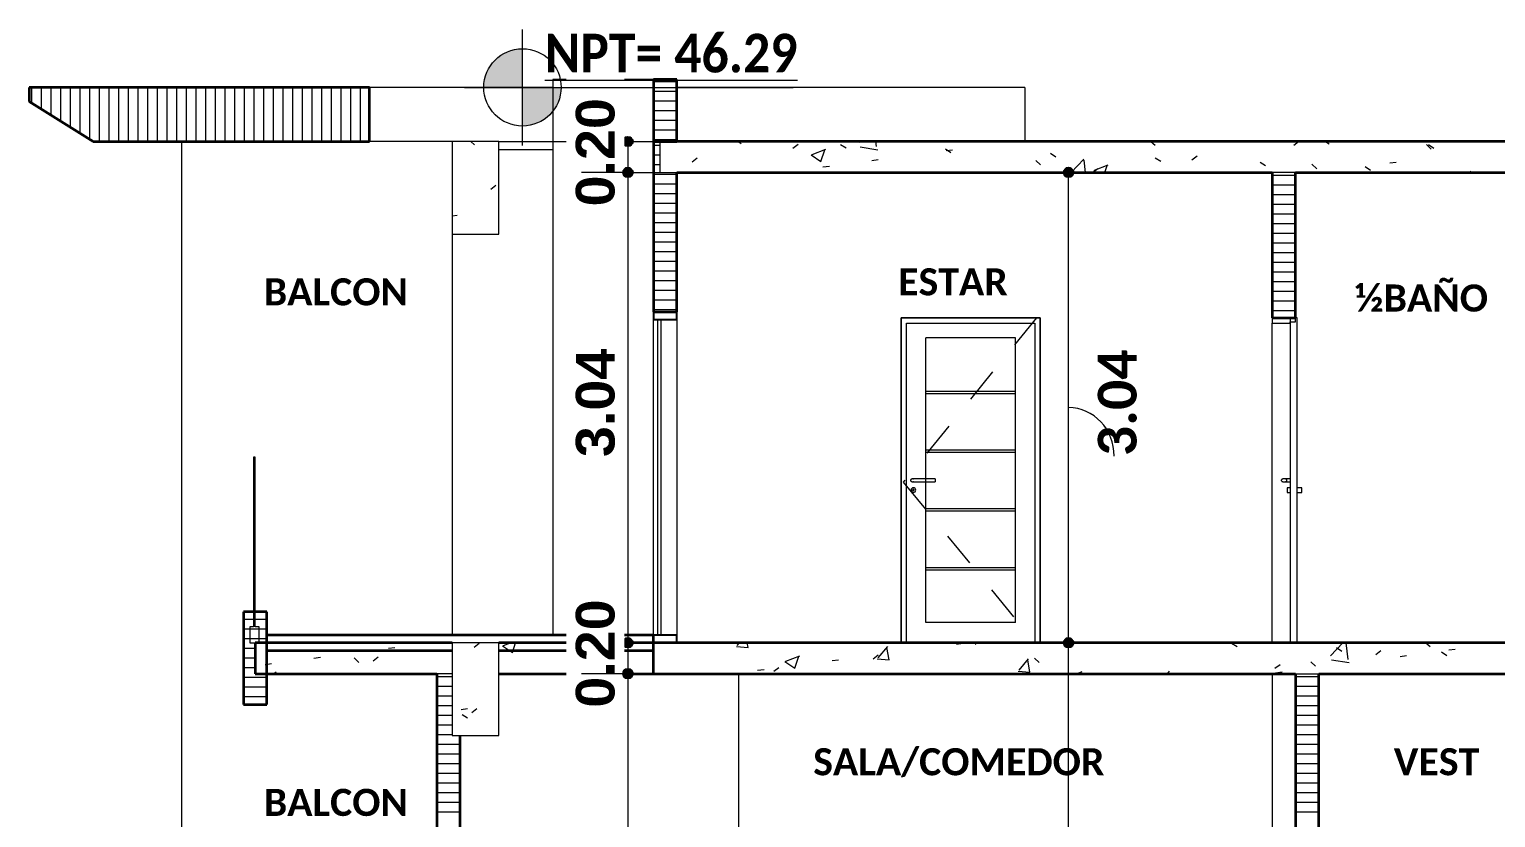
# Model space of a CAD drawing. Header units: metres. Extents: x -144 to 1000, y -717 to 29.
# Drawn here: x 219.48 to 228.96, y -614.8 to -609.7 of the extents above; entities that cross this region are included whole.
import ezdxf

# ---------------------------------------------------------------- set-up
doc = ezdxf.new("R2010")
doc.units = ezdxf.units.M
doc.linetypes.add('Trazo', pattern=[0.45, 0.225, -0.225])
doc.layers.get('0').update_dxf_attribs({"color": 1})
for name, color, linetype, lineweight in [('A-ANNO-DIMS', 1, 'Continuous', 9), ('A-DETL-GENF', 1, 'Continuous', 9), ('A-DETL-THIN', 1, 'Continuous', 9), ('A-DOOR', 1, 'Continuous', 9), ('A-DOOR-FRAM', 1, 'Continuous', 9), ('A-DOOR-HDLN', 1, 'Trazo', 20), ('A-FLOR', 2, 'Continuous', 9), ('A-FLOR-HRAL', 1, 'Continuous', 9), ('A-FLOR-MCUT', 7, 'Continuous', 9), ('A-FLOR-PATT', 8, 'Continuous', 50), ('A-GLAZ-CURT', 1, 'Continuous', 9), ('A-GLAZ-CWMG', 1, 'Continuous', 9), ('A-WALL', 4, 'Continuous', 9), ('G-ANNO-DIMS', 1, 'Continuous', 9), ('G-ANNO-TEXT', 2, 'Continuous', 9), ('I-FURN', 2, 'Continuous', 9), ('S-COLS', 7, 'Continuous', 9)]:
    doc.layers.add(name, color=color, linetype=linetype, lineweight=lineweight)
doc.layers.add('A-WALL-PATT', color=7, linetype='Continuous', lineweight=35, true_color=0x9c9c9c)
doc.styles.add('Arial Black_B', font='ariblk.ttf', dxfattribs={"width": 0.9, "height": 0.1875})
doc.styles.add('Calibri_B', font='calibrib.ttf', dxfattribs={"height": 0.165})
doc.styles.add('Calibri_B_1', font='calibrib.ttf', dxfattribs={"height": 0.135})

# ---------------------------------------------------------------- blocks, each defined once
blk = doc.blocks.new('ololo')
at = {"layer": 'A-ANNO-DIMS', "lineweight": 25, "true_color": 0x008000}
h = blk.add_hatch(color=96, dxfattribs=at)
edge = h.paths.add_edge_path()
edge.add_arc((223.3459, -610.4254), 0.0312, 0, 360)
h = blk.add_hatch(color=96, dxfattribs=at)
edge = h.paths.add_edge_path()
edge.add_arc((223.3459, -610.6254), 0.0312, 0, 360)
at = {"layer": 'A-ANNO-DIMS', "lineweight": 25}
h = blk.add_hatch(color=256, dxfattribs=at)
edge = h.paths.add_edge_path()
edge.add_arc((226.1945, -610.6254), 0.0313, 0, 360)
at = {"layer": 'A-ANNO-DIMS', "lineweight": 25, "true_color": 0x008000}
h = blk.add_hatch(color=96, dxfattribs=at)
edge = h.paths.add_edge_path()
edge.add_arc((223.3459, -613.6654), 0.0312, 0, 360)
h = blk.add_hatch(color=96, dxfattribs=at)
edge = h.paths.add_edge_path()
edge.add_arc((223.3459, -613.6654), 0.0312, 0, 360)
at = {"layer": 'A-ANNO-DIMS', "lineweight": 25}
h = blk.add_hatch(color=256, dxfattribs=at)
edge = h.paths.add_edge_path()
edge.add_arc((226.1945, -613.6654), 0.0313, 0, 360)
h = blk.add_hatch(color=256, dxfattribs=at)
edge = h.paths.add_edge_path()
edge.add_arc((226.1945, -613.6654), 0.0313, 0, 360)
at = {"layer": 'A-ANNO-DIMS', "lineweight": 25, "true_color": 0x008000}
h = blk.add_hatch(color=96, dxfattribs=at)
edge = h.paths.add_edge_path()
edge.add_arc((223.3459, -613.8654), 0.0312, 0, 360)
at = {"layer": 'A-FLOR-HRAL', "true_color": 0x808080}
h = blk.add_hatch(dxfattribs=at)
h.set_pattern_fill('FP_6', color=8, style=0, pattern_type=2)
h.set_pattern_definition([(45, (230.7434, -649.9904), (-0.561266, 0.561266), []), (45, (230.9414, -649.9904), (0, 1.122532), []), (45, (230.5444, -649.9904), (0, 1.122532), [])])
h.paths.add_polyline_path([(220.9256, -613.4654), (220.9376, -613.4654), (220.9366, -612.4654), (220.9256, -612.4654)])
at = {"layer": 'A-WALL-PATT', "lineweight": 5, "true_color": 0x727272}
h = blk.add_hatch(dxfattribs=at)
h.set_pattern_fill('FP_92', color=8, style=0, pattern_type=2)
h.set_pattern_definition([(90, (230.74341, -649.99038), (-0.0625, 4e-18), [])])
h.paths.add_polyline_path([(221.6768, -610.4254), (221.6768, -610.0754), (219.4768, -610.0754), (219.4768, -610.1677), (219.8891, -610.4254), (220.4616, -610.4254)])
at = {"layer": 'G-ANNO-DIMS'}
h = blk.add_hatch(color=256, dxfattribs=at)
edge = h.paths.add_edge_path()
edge.add_line((222.6643, -610.0754), (222.4143, -610.0754))
edge.add_arc((222.6643, -610.0754), 0.25, 90, 180, ccw=False)
edge.add_line((222.6643, -609.8254), (222.6643, -610.0754))
at = {"layer": 'A-ANNO-DIMS', "color": 96, "true_color": 0x008000}
for p, q in [((223.3459, -610.4254), (223.0459, -610.4254)), ((223.3459, -610.4254), (223.3459, -610.6254)), ((223.3459, -610.4254), (223.6459, -610.4254)), ((223.3459, -610.6254), (223.0459, -610.6254)), ((223.3459, -610.6254), (223.6459, -610.6254)), ((223.3459, -613.6654), (223.0459, -613.6654)), ((223.3459, -613.6654), (223.0459, -613.6654)), ((223.3459, -613.6654), (223.6459, -613.6654)), ((223.3459, -613.6654), (223.3459, -613.8654)), ((223.3459, -613.6654), (223.6459, -613.6654)), ((223.3459, -613.8654), (223.0459, -613.8654)), ((223.3459, -613.8654), (223.6459, -613.8654))]:
    blk.add_line(p, q, dxfattribs=at)
at = {"layer": 'A-ANNO-DIMS'}
for p, q in [((226.1945, -610.6254), (225.8945, -610.6254)), ((226.1945, -613.6654), (226.1945, -610.6254)), ((226.1945, -610.6254), (226.4945, -610.6254)), ((226.1945, -613.6654), (225.8945, -613.6654)), ((226.1945, -613.6654), (225.8945, -613.6654)), ((226.1945, -616.9054), (226.1945, -613.6654)), ((226.1945, -613.6654), (226.4945, -613.6654)), ((226.1945, -613.6654), (226.4945, -613.6654))]:
    blk.add_line(p, q, dxfattribs=at)
at = {"layer": 'A-ANNO-DIMS', "color": 96, "lineweight": 25, "true_color": 0x008000}
for centre in [(223.3459, -610.4254), (223.3459, -610.6254), (223.3459, -613.6654), (223.3459, -613.6654), (223.3459, -613.8654)]:
    blk.add_circle(centre, 0.0312, dxfattribs=at)
at = {"layer": 'A-ANNO-DIMS', "lineweight": 25}
for centre in [(226.1945, -610.6254), (226.1945, -613.6654), (226.1945, -613.6654)]:
    blk.add_circle(centre, 0.0313, dxfattribs=at)
at = {"layer": 'A-ANNO-DIMS'}
blk.add_ellipse((226.1945, -612.459), major_axis=(0, 0.3136), ratio=0.940272, start_param=4.712389, end_param=6.283185, dxfattribs=at)
at = {"layer": 'A-DETL-GENF'}
for p, q in [((222.3306, -610.4254), (222.3551, -610.4479)), ((222.4599, -610.7337), (222.4932, -610.7081)), ((222.2104, -610.9049), (222.2429, -610.9006)), ((222.3519, -613.6931), (222.3851, -613.6676)), ((222.2685, -614.0957), (222.3101, -614.0902)), ((222.2747, -614.128), (222.31, -614.1505)), ((222.3364, -614.1159), (222.3697, -614.0903))]:
    blk.add_line(p, q, dxfattribs=at)
at = {"layer": 'A-DETL-THIN'}
for p, q in [((222.5126, -610.4254), (222.2104, -610.4254)), ((222.2104, -610.4254), (222.2104, -611.0254)), ((222.5126, -611.0254), (222.5126, -610.4254)), ((222.2104, -611.0254), (222.5126, -611.0254)), ((222.5126, -613.6654), (222.2104, -613.6654)), ((222.2104, -613.6654), (222.2104, -614.2654)), ((222.5126, -614.2654), (222.5126, -613.6654)), ((222.2104, -614.2654), (222.5126, -614.2654))]:
    blk.add_line(p, q, dxfattribs=at)
at = {"layer": 'A-DOOR', "lineweight": 15}
for p, q in [((227.6717, -611.5654), (227.6267, -611.5654)), ((227.6267, -611.5654), (227.6267, -613.6654)), ((227.6717, -613.6654), (227.6717, -611.5654)), ((227.6267, -613.6654), (227.6717, -613.6654))]:
    blk.add_line(p, q, dxfattribs=at)
at = {"layer": 'A-DOOR'}
for p, q in [((225.8516, -611.6954), (225.2716, -611.6954)), ((225.2716, -613.5354), (225.2716, -611.6954)), ((225.8516, -613.5354), (225.8516, -611.6954)), ((225.8516, -612.0404), (225.2716, -612.0404)), ((225.8516, -612.0554), (225.2716, -612.0554)), ((225.8516, -612.4204), (225.2716, -612.4204)), ((225.8516, -612.4354), (225.2716, -612.4354)), ((225.1899, -612.6054), (225.1933, -612.6054)), ((225.1933, -612.6253), (225.1899, -612.6253)), ((225.3316, -612.6054), (225.1916, -612.6054)), ((225.1916, -612.6254), (225.3316, -612.6254)), ((227.6267, -612.6054), (227.5899, -612.6054)), ((227.5899, -612.6254), (227.6267, -612.6254)), ((227.6267, -612.6633), (227.6082, -612.6633)), ((227.6082, -612.6633), (227.6082, -612.6933)), ((227.6082, -612.6933), (227.6267, -612.6933)), ((227.7022, -612.6633), (227.6717, -612.6633)), ((227.6717, -612.6933), (227.7022, -612.6933)), ((227.7022, -612.6933), (227.7022, -612.6633)), ((225.8516, -612.8004), (225.2716, -612.8004)), ((225.8516, -612.8154), (225.2716, -612.8154)), ((225.8516, -613.1804), (225.2716, -613.1804)), ((225.8516, -613.1954), (225.2716, -613.1954)), ((225.8516, -613.5354), (225.2716, -613.5354))]:
    blk.add_line(p, q, dxfattribs=at)
at = {"layer": 'A-DOOR', "flags": 128}
for points in [[(225.3316, -612.6054), (225.3316, -612.6058), (225.3316, -612.6064), (225.3316, -612.6074), (225.3316, -612.6086), (225.3316, -612.6101), (225.3316, -612.6118), (225.3316, -612.6135), (225.3316, -612.6154)], [(225.3316, -612.6154), (225.3316, -612.6172), (225.3316, -612.619), (225.3316, -612.6206), (225.3316, -612.6221), (225.3316, -612.6234), (225.3316, -612.6243), (225.3316, -612.625), (225.3316, -612.6253)], [(227.6067, -612.6154), (227.6064, -612.6135), (227.6054, -612.6118), (227.6039, -612.6101), (227.6019, -612.6086), (227.5993, -612.6074), (227.5964, -612.6064), (227.5932, -612.6058), (227.5899, -612.6054), (227.5865, -612.6054), (227.5831, -612.6058), (227.5799, -612.6064), (227.577, -612.6074), (227.5745, -612.6086), (227.5725, -612.6101), (227.5709, -612.6118), (227.57, -612.6135), (227.5697, -612.6154)], [(227.5697, -612.6154), (227.57, -612.6172), (227.5709, -612.619), (227.5725, -612.6206), (227.5745, -612.6221), (227.577, -612.6234), (227.5799, -612.6243), (227.5831, -612.625), (227.5865, -612.6253), (227.5899, -612.6253), (227.5932, -612.625), (227.5964, -612.6243), (227.5993, -612.6234), (227.6019, -612.6221), (227.6039, -612.6206), (227.6054, -612.619), (227.6064, -612.6172), (227.6067, -612.6154)]]:
    blk.add_lwpolyline(points, dxfattribs=at)
at = {"layer": 'A-DOOR'}
for radius, start, end in [(0.015, 90, 270), (0.005, 90, 270), (0.015, 270, 90), (0.005, 270, 90)]:
    blk.add_arc((225.1916, -612.6783), radius, start, end, dxfattribs=at)
for points in [[(225.1933, -612.6054), (225.1921, -612.6054), (225.1899, -612.6054), (225.1865, -612.6057), (225.1833, -612.6064), (225.1804, -612.6074), (225.1778, -612.6086), (225.1757, -612.6101), (225.1742, -612.6117), (225.1733, -612.6135), (225.1731, -612.6148), (225.1731, -612.6154)], [(225.1731, -612.6154), (225.1731, -612.616), (225.1733, -612.6172), (225.1742, -612.619), (225.1757, -612.6207), (225.1778, -612.6222), (225.1804, -612.6234), (225.1833, -612.6244), (225.1865, -612.6251), (225.1899, -612.6254), (225.1921, -612.6254), (225.1933, -612.6253)], [(227.5709, -612.6118), (227.5705, -612.6123), (227.5699, -612.6135), (227.5697, -612.6148), (227.5697, -612.6154)], [(227.5697, -612.6154), (227.5697, -612.616), (227.5699, -612.6172), (227.5705, -612.6184), (227.5709, -612.619)], [(227.5899, -612.6054), (227.5888, -612.6054), (227.5876, -612.6054), (227.5865, -612.6054)], [(227.5865, -612.6253), (227.5876, -612.6254), (227.5888, -612.6254), (227.5899, -612.6253)], [(227.6067, -612.6154), (227.6067, -612.6148), (227.6065, -612.6135), (227.6058, -612.6123), (227.6054, -612.6118)], [(227.6054, -612.619), (227.6058, -612.6184), (227.6065, -612.6172), (227.6067, -612.616), (227.6067, -612.6154)]]:
    blk.add_open_spline(points, degree=3, dxfattribs=at)
at = {"layer": 'A-DOOR-FRAM'}
for p, q in [((226.0116, -611.5654), (225.1116, -611.5654)), ((225.1116, -611.5654), (225.1116, -613.6654)), ((226.0116, -613.6654), (226.0116, -611.5654)), ((225.1466, -613.6654), (225.1466, -611.6004)), ((225.1466, -611.6004), (225.9766, -611.6004)), ((225.9766, -611.6004), (225.9766, -613.6654)), ((227.5117, -613.6654), (227.5117, -611.6004))]:
    blk.add_line(p, q, dxfattribs=at)
at = {"layer": 'A-DOOR-FRAM', "lineweight": 15}
for p, q in [((227.5117, -611.5654), (227.5117, -611.6004)), ((227.6617, -611.5654), (227.5117, -611.5654)), ((227.6617, -611.5904), (227.6617, -611.5654)), ((227.5117, -611.6004), (227.6267, -611.6004)), ((227.6267, -611.6004), (227.6267, -611.5904)), ((227.6267, -611.5904), (227.6617, -611.5904))]:
    blk.add_line(p, q, dxfattribs=at)
at = {"layer": 'A-DOOR-HDLN'}
for p, q in [((225.9866, -611.5654), (225.1266, -612.6274)), ((225.1266, -612.6274), (225.9766, -613.6654))]:
    blk.add_line(p, q, dxfattribs=at)
at = {"layer": 'A-FLOR', "lineweight": 35}
for p, q in [((229.8104, -610.4254), (223.6616, -610.4254)), ((223.6616, -610.6254), (227.5117, -610.6254)), ((227.6617, -610.6254), (229.2616, -610.6254)), ((222.2104, -613.6654), (220.9366, -613.6654)), ((220.9366, -613.6654), (220.9366, -613.8654)), ((223.5116, -613.6154), (221.0116, -613.6154)), ((229.8104, -613.6654), (222.5126, -613.6654)), ((223.5116, -613.8654), (223.5116, -613.6154)), ((221.0116, -613.7154), (222.2104, -613.7154)), ((222.5126, -613.7154), (223.5116, -613.7154)), ((220.9366, -613.8654), (222.1115, -613.8654)), ((222.5126, -613.8654), (227.6617, -613.8654)), ((227.8117, -613.8654), (229.3115, -613.8654))]:
    blk.add_line(p, q, dxfattribs=at)
at = {"layer": 'A-FLOR-HRAL'}
for p, q in [((220.9256, -612.4654), (220.9256, -613.5634)), ((220.9376, -612.4654), (220.9256, -612.4654)), ((220.9376, -613.5634), (220.9376, -612.4654)), ((220.9256, -613.5634), (220.9016, -613.5634)), ((220.9016, -613.5634), (220.9016, -613.6654)), ((220.9616, -613.5634), (220.9376, -613.5634)), ((220.9616, -613.6654), (220.9616, -613.5634)), ((220.9016, -613.6654), (220.9616, -613.6654))]:
    blk.add_line(p, q, dxfattribs=at)
at = {"layer": 'A-FLOR-MCUT'}
for p, q in [((223.5516, -610.4254), (223.5516, -610.6254)), ((223.5516, -610.6254), (223.6616, -610.6254)), ((227.6617, -613.8654), (227.8117, -613.8654))]:
    blk.add_line(p, q, dxfattribs=at)
at = {"layer": 'A-FLOR-PATT', "color": 8, "lineweight": 5, "true_color": 0x828282}
for p, q in [((224.0587, -610.4254), (224.0789, -610.4382)), ((224.4131, -610.4677), (224.4464, -610.4422)), ((224.7215, -610.4444), (224.7568, -610.4669)), ((224.8398, -610.4321), (224.8462, -610.4254)), ((224.9536, -610.4572), (224.9499, -610.4254)), ((226.7275, -610.4254), (226.7538, -610.4494)), ((227.6519, -610.4481), (227.6815, -610.4254)), ((227.8567, -610.4254), (227.8788, -610.4395)), ((228.5085, -610.4457), (228.5394, -610.474)), ((228.5214, -610.4456), (228.5568, -610.4681)), ((223.7609, -610.5573), (223.7941, -610.5318)), ((224.5303, -610.5124), (224.5934, -610.555)), ((224.5374, -610.5098), (224.6263, -610.4756)), ((224.5936, -610.5553), (224.6193, -610.4785)), ((224.8486, -610.4609), (224.9615, -610.4784)), ((224.9223, -610.5479), (224.9638, -610.5424)), ((225.3994, -610.473), (225.4348, -610.4955)), ((225.4033, -610.4845), (225.4448, -610.4791)), ((226.0774, -610.5016), (226.1127, -610.5242)), ((226.212, -610.6254), (226.2944, -610.5395)), ((226.7554, -610.5303), (226.7907, -610.5528)), ((226.9923, -610.5432), (227.0256, -610.5177)), ((224.6072, -610.5894), (224.6488, -610.5839)), ((225.9822, -610.5482), (226.0131, -610.5766)), ((226.3041, -610.6254), (226.295, -610.5468)), ((226.3509, -610.6245), (226.3841, -610.599)), ((226.3554, -610.6141), (226.3721, -610.6254)), ((226.3628, -610.6114), (226.4517, -610.5772)), ((226.4293, -610.6254), (226.4445, -610.5803)), ((227.4333, -610.5589), (227.4687, -610.5814)), ((227.7678, -610.5728), (227.7987, -610.6011)), ((227.8042, -610.6254), (227.8317, -610.6218)), ((228.1113, -610.5876), (228.1466, -610.6101)), ((228.2712, -610.5639), (228.3127, -610.5584)), ((228.7892, -610.6162), (228.8036, -610.6254)), ((222.5424, -613.6825), (222.5871, -613.6654)), ((222.5994, -613.7277), (222.6203, -613.6654)), ((224.0534, -613.6824), (224.0677, -613.6654)), ((224.1236, -613.6966), (224.1178, -613.6654)), ((225.4702, -613.6742), (225.5118, -613.6687)), ((225.5906, -613.6735), (225.6011, -613.6654)), ((226.7458, -613.6654), (226.7463, -613.6658)), ((227.2488, -613.6675), (227.2842, -613.69)), ((227.8881, -613.749), (227.9683, -613.6654)), ((228.0012, -613.7729), (227.9887, -613.6654)), ((228.5046, -613.6654), (228.5319, -613.6904)), ((221.3167, -613.7641), (221.3583, -613.7586)), ((221.5767, -613.7636), (221.6076, -613.792)), ((221.6996, -613.7827), (221.7328, -613.7572)), ((221.7977, -613.7007), (221.8393, -613.6953)), ((222.5361, -613.6849), (222.5993, -613.7275)), ((224.0473, -613.6896), (224.1233, -613.6963)), ((224.3678, -613.7842), (224.4567, -613.75)), ((224.4246, -613.8294), (224.4503, -613.7527)), ((224.9311, -613.7686), (224.9643, -613.7431)), ((224.9643, -613.7621), (225.0256, -613.6892)), ((225.0345, -613.7763), (225.0198, -613.6967)), ((225.9747, -613.7646), (226.0056, -613.793)), ((227.9268, -613.6962), (227.9621, -613.7187)), ((228.1805, -613.7408), (228.2137, -613.7153)), ((228.3378, -613.7536), (228.3794, -613.7481)), ((228.6047, -613.7248), (228.6401, -613.7473)), ((228.6535, -613.712), (228.695, -613.7065)), ((221.0018, -613.8055), (221.0433, -613.8001)), ((221.0562, -613.8654), (221.0734, -613.8522)), ((224.1846, -613.8434), (224.2261, -613.838)), ((224.2896, -613.8499), (224.3228, -613.8244)), ((224.3613, -613.7866), (224.4245, -613.8292)), ((224.6656, -613.7801), (224.7071, -613.7746)), ((224.9583, -613.7693), (225.0342, -613.776)), ((225.8692, -613.849), (225.9451, -613.8557)), ((225.8753, -613.8418), (225.9365, -613.7688)), ((225.9454, -613.856), (225.9307, -613.7764)), ((226.2463, -613.8654), (226.2821, -613.8516)), ((226.2718, -613.8654), (226.2755, -613.8544)), ((226.8333, -613.8654), (226.8474, -613.8485)), ((226.8434, -613.8654), (226.8416, -613.8561)), ((227.5283, -613.8303), (227.5616, -613.8048)), ((227.5335, -613.8595), (227.575, -613.854)), ((227.7603, -613.7892), (227.7912, -613.8175)), ((227.8951, -613.775), (228.008, -613.7925))]:
    blk.add_line(p, q, dxfattribs=at)
at = {"layer": 'A-GLAZ-CURT', "lineweight": 15}
for p, q in [((223.5371, -611.5754), (223.5371, -613.6154)), ((223.5621, -611.5754), (223.5371, -611.5754)), ((223.5621, -613.6154), (223.5621, -611.5754)), ((223.5371, -613.6154), (223.5621, -613.6154))]:
    blk.add_line(p, q, dxfattribs=at)
at = {"layer": 'A-GLAZ-CWMG', "lineweight": 25}
for p, q in [((223.5116, -611.5254), (223.5116, -611.5754)), ((223.6616, -611.5254), (223.5116, -611.5254)), ((223.5116, -611.5754), (223.6616, -611.5754)), ((223.6616, -611.5754), (223.6616, -611.5254)), ((223.5116, -613.6154), (223.5116, -613.6654)), ((223.6616, -613.6154), (223.5116, -613.6154)), ((223.5116, -613.6654), (223.6616, -613.6654)), ((223.6616, -613.6654), (223.6616, -613.6154))]:
    blk.add_line(p, q, dxfattribs=at)
at = {"layer": 'A-GLAZ-CWMG'}
for p, q in [((223.5116, -613.6154), (223.5116, -611.5754)), ((223.6616, -611.5754), (223.6616, -613.6154))]:
    blk.add_line(p, q, dxfattribs=at)
at = {"layer": 'A-WALL'}
for p, q in [((222.8616, -610.0254), (222.8616, -613.6154)), ((223.5116, -610.0254), (222.8616, -610.0254)), ((222.8616, -610.0754), (221.6768, -610.0754)), ((225.9116, -610.0754), (223.6616, -610.0754)), ((225.9116, -610.0754), (225.9116, -610.4254)), ((220.4616, -643.4754), (220.4616, -610.4254)), ((222.2104, -610.4254), (221.6768, -610.4254)), ((222.5126, -610.4254), (223.5116, -610.4254)), ((227.6617, -610.6254), (227.5117, -610.6254)), ((222.2126, -613.6154), (222.2126, -611.0254)), ((225.1116, -613.6654), (225.1116, -611.5654)), ((225.1116, -611.5654), (226.0116, -611.5654)), ((226.0116, -611.5654), (226.0116, -613.6654)), ((222.2104, -613.8654), (222.1115, -613.8654)), ((224.0616, -613.8667), (224.0616, -616.9054)), ((227.5116, -613.8667), (227.5116, -616.9054))]:
    blk.add_line(p, q, dxfattribs=at)
at = {"layer": 'A-WALL', "lineweight": 35}
for p, q in [((223.5116, -610.0254), (223.5116, -611.5254)), ((223.6616, -610.0254), (223.5116, -610.0254)), ((223.6616, -610.4254), (223.6616, -610.0254)), ((221.6768, -610.0754), (219.4768, -610.0754)), ((219.4768, -610.0754), (219.4768, -610.1677)), ((221.6768, -610.4254), (221.6768, -610.0754)), ((219.4768, -610.1677), (219.8891, -610.4254)), ((219.8891, -610.4254), (221.6768, -610.4254)), ((223.5116, -610.4254), (223.6616, -610.4254)), ((223.6616, -611.5254), (223.6616, -610.6254)), ((227.5117, -610.6254), (227.5117, -611.5654)), ((227.6617, -611.5654), (227.6617, -610.6254)), ((223.5116, -611.5254), (223.6616, -611.5254)), ((227.5117, -611.5654), (227.6617, -611.5654)), ((220.8616, -613.4654), (220.8616, -614.0654)), ((221.0116, -613.4654), (220.8616, -613.4654)), ((221.0116, -614.0654), (221.0116, -613.4654)), ((222.1115, -613.8654), (222.1115, -616.9054)), ((227.6617, -613.8654), (227.6617, -616.9054)), ((227.8117, -616.9054), (227.8117, -613.8654)), ((220.8616, -614.0654), (221.0116, -614.0654)), ((222.2615, -616.9054), (222.2615, -614.2654))]:
    blk.add_line(p, q, dxfattribs=at)
at = {"layer": 'A-WALL-PATT', "color": 8, "lineweight": 5, "true_color": 0x727272}
for p, q in [((223.5116, -610.0379), (223.6616, -610.0379)), ((223.5116, -610.1004), (223.6616, -610.1004)), ((223.5116, -610.1629), (223.6616, -610.1629)), ((223.5116, -610.2254), (223.6616, -610.2254)), ((223.5116, -610.2879), (223.6616, -610.2879)), ((223.5116, -610.3504), (223.6616, -610.3504)), ((223.5116, -610.4129), (223.6616, -610.4129)), ((223.5516, -610.4504), (223.5116, -610.4504)), ((223.5516, -610.5129), (223.5116, -610.5129)), ((223.5516, -610.5754), (223.5116, -610.5754)), ((223.6616, -610.6379), (223.5116, -610.6379)), ((223.6616, -610.7004), (223.5116, -610.7004)), ((227.6617, -610.6454), (227.5117, -610.6454)), ((227.6617, -610.7079), (227.5117, -610.7079)), ((223.6616, -610.7629), (223.5116, -610.7629)), ((223.6616, -610.8254), (223.5116, -610.8254)), ((227.6617, -610.7704), (227.5117, -610.7704)), ((223.6616, -610.8879), (223.5116, -610.8879)), ((227.6617, -610.8329), (227.5117, -610.8329)), ((227.6617, -610.8954), (227.5117, -610.8954)), ((223.6616, -610.9504), (223.5116, -610.9504)), ((223.6616, -611.0129), (223.5116, -611.0129)), ((227.6617, -610.9579), (227.5117, -610.9579)), ((223.6616, -611.0754), (223.5116, -611.0754)), ((227.6617, -611.0204), (227.5117, -611.0204)), ((227.6617, -611.0829), (227.5117, -611.0829)), ((223.6616, -611.1379), (223.5116, -611.1379)), ((223.6616, -611.2004), (223.5116, -611.2004)), ((227.6617, -611.1454), (227.5117, -611.1454)), ((227.6617, -611.2079), (227.5117, -611.2079)), ((223.6616, -611.2629), (223.5116, -611.2629)), ((227.6617, -611.2704), (227.5117, -611.2704)), ((223.6616, -611.3254), (223.5116, -611.3254)), ((223.6616, -611.3879), (223.5116, -611.3879)), ((227.6617, -611.3329), (227.5117, -611.3329)), ((227.6617, -611.3954), (227.5117, -611.3954)), ((223.6616, -611.4504), (223.5116, -611.4504)), ((227.6617, -611.4579), (227.5117, -611.4579)), ((223.6616, -611.5129), (223.5116, -611.5129)), ((227.6617, -611.5204), (227.5117, -611.5204)), ((221.0116, -613.5154), (220.8616, -613.5154)), ((221.0116, -613.5779), (220.8616, -613.5779)), ((221.0116, -613.6404), (220.8616, -613.6404)), ((220.9366, -613.7029), (220.8616, -613.7029)), ((220.9366, -613.7654), (220.8616, -613.7654)), ((220.9366, -613.8279), (220.8616, -613.8279)), ((221.0116, -613.8904), (220.8616, -613.8904)), ((221.0116, -613.9529), (220.8616, -613.9529)), ((222.2104, -613.8854), (222.1115, -613.8854)), ((222.2104, -613.9479), (222.1115, -613.9479)), ((227.8117, -613.8854), (227.6617, -613.8854)), ((227.8117, -613.9479), (227.6617, -613.9479)), ((221.0116, -614.0154), (220.8616, -614.0154)), ((222.2104, -614.0104), (222.1115, -614.0104)), ((227.8117, -614.0104), (227.6617, -614.0104)), ((222.2104, -614.0729), (222.1115, -614.0729)), ((222.2104, -614.1354), (222.1115, -614.1354)), ((227.8117, -614.0729), (227.6617, -614.0729)), ((227.8117, -614.1354), (227.6617, -614.1354)), ((222.2104, -614.1979), (222.1115, -614.1979)), ((227.8117, -614.1979), (227.6617, -614.1979)), ((222.2104, -614.2604), (222.1115, -614.2604)), ((222.2615, -614.3229), (222.1115, -614.3229)), ((227.8117, -614.2604), (227.6617, -614.2604)), ((227.8117, -614.3229), (227.6617, -614.3229)), ((222.2615, -614.3854), (222.1115, -614.3854)), ((227.8117, -614.3854), (227.6617, -614.3854)), ((222.2615, -614.4479), (222.1115, -614.4479)), ((222.2615, -614.5104), (222.1115, -614.5104)), ((227.8117, -614.4479), (227.6617, -614.4479)), ((227.8117, -614.5104), (227.6617, -614.5104)), ((222.2615, -614.5729), (222.1115, -614.5729)), ((227.8117, -614.5729), (227.6617, -614.5729)), ((222.2615, -614.6354), (222.1115, -614.6354)), ((222.2615, -614.6979), (222.1115, -614.6979)), ((227.8117, -614.6354), (227.6617, -614.6354)), ((227.8117, -614.6979), (227.6617, -614.6979)), ((222.2615, -614.7604), (222.1115, -614.7604)), ((227.8117, -614.7604), (227.6617, -614.7604))]:
    blk.add_line(p, q, dxfattribs=at)
at = {"layer": 'G-ANNO-DIMS'}
blk.add_line((222.6643, -610.4504), (222.6643, -609.7004), dxfattribs=at)
at = {"layer": 'I-FURN'}
for p, q in [((224.0307, -613.6654), (223.6982, -613.6654)), ((224.3758, -613.6654), (223.7259, -613.6654)), ((223.7517, -613.6654), (223.9773, -613.6654)), ((223.811, -613.6654), (223.918, -613.6654)), ((224.1545, -613.6654), (224.1516, -613.6654)), ((224.2972, -613.6654), (224.1545, -613.6654)), ((224.1702, -613.6654), (224.163, -613.6654)), ((224.1659, -613.6654), (224.1787, -613.6654)), ((224.1659, -613.6654), (224.1688, -613.6654)), ((224.1659, -613.6654), (224.1688, -613.6654)), ((224.1673, -613.6654), (224.1659, -613.6654)), ((224.173, -613.6654), (224.1673, -613.6654)), ((224.1688, -613.6654), (224.173, -613.6654)), ((224.1688, -613.6654), (224.173, -613.6654)), ((224.213, -613.6654), (224.1702, -613.6654)), ((224.2073, -613.6654), (224.173, -613.6654)), ((224.173, -613.6654), (224.1745, -613.6654)), ((224.173, -613.6654), (224.1745, -613.6654)), ((224.1802, -613.6654), (224.173, -613.6654)), ((224.1787, -613.6654), (224.1802, -613.6654)), ((224.2002, -613.6654), (224.1802, -613.6654)), ((224.2016, -613.6654), (224.2002, -613.6654)), ((224.2002, -613.6654), (224.2073, -613.6654)), ((224.2144, -613.6654), (224.2016, -613.6654)), ((224.2073, -613.6654), (224.2059, -613.6654)), ((224.2073, -613.6654), (224.2059, -613.6654)), ((224.2116, -613.6654), (224.2073, -613.6654)), ((224.2073, -613.6654), (224.213, -613.6654)), ((224.2116, -613.6654), (224.2073, -613.6654)), ((224.2144, -613.6654), (224.2116, -613.6654)), ((224.2144, -613.6654), (224.2116, -613.6654)), ((224.2187, -613.6654), (224.213, -613.6654)), ((224.213, -613.6654), (224.2144, -613.6654)), ((224.2273, -613.6654), (224.2387, -613.6654)), ((224.2387, -613.6654), (224.2273, -613.6654)), ((224.2401, -613.6654), (224.2287, -613.6654)), ((224.2287, -613.6654), (224.2401, -613.6654)), ((224.2401, -613.6654), (224.2287, -613.6654)), ((224.2287, -613.6654), (224.2401, -613.6654)), ((224.2401, -613.6654), (224.2287, -613.6654)), ((224.2287, -613.6654), (224.2401, -613.6654)), ((224.2401, -613.6654), (224.2287, -613.6654)), ((224.2287, -613.6654), (224.2401, -613.6654)), ((224.2401, -613.6654), (224.2287, -613.6654)), ((224.2287, -613.6654), (224.2401, -613.6654)), ((224.2401, -613.6654), (224.2287, -613.6654)), ((224.2287, -613.6654), (224.2401, -613.6654)), ((224.2858, -613.6654), (224.2444, -613.6654)), ((224.2444, -613.6654), (224.2858, -613.6654)), ((224.2558, -613.6654), (224.2473, -613.6654)), ((224.2473, -613.6654), (224.2558, -613.6654)), ((224.2558, -613.6654), (224.2473, -613.6654)), ((224.2473, -613.6654), (224.2558, -613.6654)), ((224.2558, -613.6654), (224.2473, -613.6654)), ((224.2473, -613.6654), (224.2558, -613.6654)), ((224.2558, -613.6654), (224.2473, -613.6654)), ((224.2473, -613.6654), (224.2558, -613.6654)), ((224.2615, -613.6654), (224.2701, -613.6654)), ((224.2701, -613.6654), (224.2615, -613.6654)), ((224.2701, -613.6654), (224.2615, -613.6654)), ((224.2615, -613.6654), (224.2701, -613.6654)), ((224.2701, -613.6654), (224.2615, -613.6654)), ((224.2615, -613.6654), (224.2701, -613.6654)), ((224.2701, -613.6654), (224.2615, -613.6654)), ((224.2615, -613.6654), (224.2701, -613.6654)), ((224.2758, -613.6654), (224.2844, -613.6654)), ((224.2844, -613.6654), (224.2758, -613.6654)), ((224.2758, -613.6654), (224.2844, -613.6654)), ((224.2844, -613.6654), (224.2758, -613.6654)), ((224.2758, -613.6654), (224.2844, -613.6654)), ((224.2844, -613.6654), (224.2758, -613.6654)), ((224.2758, -613.6654), (224.2844, -613.6654)), ((224.2844, -613.6654), (224.2758, -613.6654)), ((224.3001, -613.6654), (224.2972, -613.6654)), ((224.4559, -613.6654), (224.51, -613.6654)), ((224.4559, -613.6654), (224.6607, -613.6654)), ((224.4667, -613.6654), (224.5209, -613.6654)), ((224.4745, -613.6654), (224.7081, -613.6654)), ((226.5564, -613.6654), (224.51, -613.6654)), ((226.5456, -613.6654), (224.5209, -613.6654)), ((224.61, -613.6654), (224.6642, -613.6654)), ((224.6425, -613.6654), (224.6967, -613.6654)), ((224.6425, -613.6654), (224.6967, -613.6654)), ((226.4023, -613.6654), (224.6642, -613.6654)), ((224.6956, -613.6654), (224.7343, -613.6654)), ((224.6967, -613.6654), (226.4298, -613.6654)), ((225.1758, -613.6654), (224.6967, -613.6654)), ((225.1758, -613.6654), (225.2299, -613.6654)), ((225.2299, -613.6654), (225.2841, -613.6654)), ((225.7823, -613.6654), (225.8365, -613.6654)), ((225.8365, -613.6654), (225.8907, -613.6654)), ((226.3177, -613.6654), (226.3563, -613.6654)), ((226.3698, -613.6654), (226.4239, -613.6654)), ((226.3698, -613.6654), (226.4239, -613.6654)), ((226.3739, -613.6654), (226.5932, -613.6654)), ((226.4023, -613.6654), (226.4564, -613.6654)), ((226.4127, -613.6654), (226.6106, -613.6654)), ((226.5456, -613.6654), (226.5997, -613.6654)), ((226.5564, -613.6654), (226.6106, -613.6654))]:
    blk.add_line(p, q, dxfattribs=at)
at = {"layer": 'S-COLS'}
blk.add_line((222.5126, -610.4767), (222.8616, -610.4767), dxfattribs=at)
at = {"layer": 'A-ANNO-DIMS', "insert": (226.3841, -612.459), "char_height": 0.25, "width": 0.752731, "attachment_point": 1, "rotation": 90, "line_spacing_factor": 1.158048, "style": 'Calibri_B'}
blk.add_mtext('3.04', dxfattribs=at)
at = {"layer": 'G-ANNO-TEXT', "style": 'Calibri_B_1'}
for s, p in [('ESTAR', (225.0934, -611.42)), ('BALCON', (220.9925, -611.4845)), ('½BAÑO', (228.0446, -611.5246)), ('SALA/COMEDOR', (224.5442, -614.5219)), ('VEST', (228.297, -614.5219)), ('BALCON', (220.9925, -614.7845))]:
    blk.add_text(s, height=0.175, dxfattribs=at).set_placement(p)
at = {"layer": 'A-ANNO-DIMS', "color": 96, "true_color": 0x008000, "insert": (223.0096, -610.8451), "char_height": 0.25, "width": 0.767402, "attachment_point": 1, "rotation": 90, "line_spacing_factor": 1.180619, "style": 'Arial Black_B', "bg_fill": 3, "box_fill_scale": 1.25, "bg_fill_color": 256, "bg_fill_true_color": 13158600, "bg_fill_transparency": 0}
blk.add_mtext('0.20', dxfattribs=at)
at = {"layer": 'A-ANNO-DIMS', "lineweight": 25, "true_color": 0x008000}
h = blk.add_hatch(color=96, dxfattribs=at)
edge = h.paths.add_edge_path()
edge.add_arc((223.3459, -610.6254), 0.0312, 0, 360)
at = {"layer": 'G-ANNO-DIMS'}
h = blk.add_hatch(color=256, dxfattribs=at)
edge = h.paths.add_edge_path()
edge.add_line((222.6643, -610.0754), (222.9143, -610.0754))
edge.add_arc((222.6643, -610.0754), 0.25, 270, 360, ccw=False)
edge.add_line((222.6643, -610.3254), (222.6643, -610.0754))
at = {"layer": 'A-ANNO-DIMS', "color": 96, "true_color": 0x008000}
for q in [(223.0459, -610.6254), (223.3459, -613.6654), (223.6459, -610.6254)]:
    blk.add_line((223.3459, -610.6254), q, dxfattribs=at)
at = {"layer": 'A-ANNO-DIMS', "color": 96, "lineweight": 25, "true_color": 0x008000}
blk.add_circle((223.3459, -610.6254), 0.0312, dxfattribs=at)
at = {"layer": 'G-ANNO-DIMS'}
blk.add_line((222.2893, -610.0754), (224.4143, -610.0754), dxfattribs=at)
blk.add_circle((222.6643, -610.0754), 0.25, dxfattribs=at)
at = {"layer": 'G-ANNO-DIMS', "style": 'Calibri_B', "width": 0.9}
blk.add_text('%%UNPT= 46.29', height=0.25, dxfattribs=at).set_placement((222.8099, -609.9789))
at = {"layer": 'A-ANNO-DIMS', "color": 96, "true_color": 0x008000, "char_height": 0.25, "width": 0.767402, "attachment_point": 1, "rotation": 90, "line_spacing_factor": 1.180619, "style": 'Arial Black_B', "bg_fill": 3, "box_fill_scale": 1.25, "bg_fill_color": 256, "bg_fill_true_color": 13158600, "bg_fill_transparency": 0}
for s, insert in [('3.04', (223.0096, -612.4651)), ('0.20', (223.0096, -614.0851))]:
    blk.add_mtext(s, dxfattribs=dict(at, insert=insert))
at = {"layer": 'A-ANNO-DIMS', "lineweight": 25, "true_color": 0x008000}
h = blk.add_hatch(color=96, dxfattribs=at)
edge = h.paths.add_edge_path()
edge.add_arc((223.3459, -613.8654), 0.0312, 0, 360)
at = {"layer": 'A-ANNO-DIMS', "color": 96, "true_color": 0x008000}
for q in [(223.0459, -613.8654), (223.3459, -616.9054), (223.6459, -613.8654)]:
    blk.add_line((223.3459, -613.8654), q, dxfattribs=at)
at = {"layer": 'A-ANNO-DIMS', "color": 96, "lineweight": 25, "true_color": 0x008000}
blk.add_circle((223.3459, -613.8654), 0.0312, dxfattribs=at)

msp = doc.modelspace()

# ---------------------------------------------------------------- block references
at = {"color": 3}
msp.add_blockref('ololo', (0, 0), dxfattribs=at)

doc.saveas('drawing.dxf')
